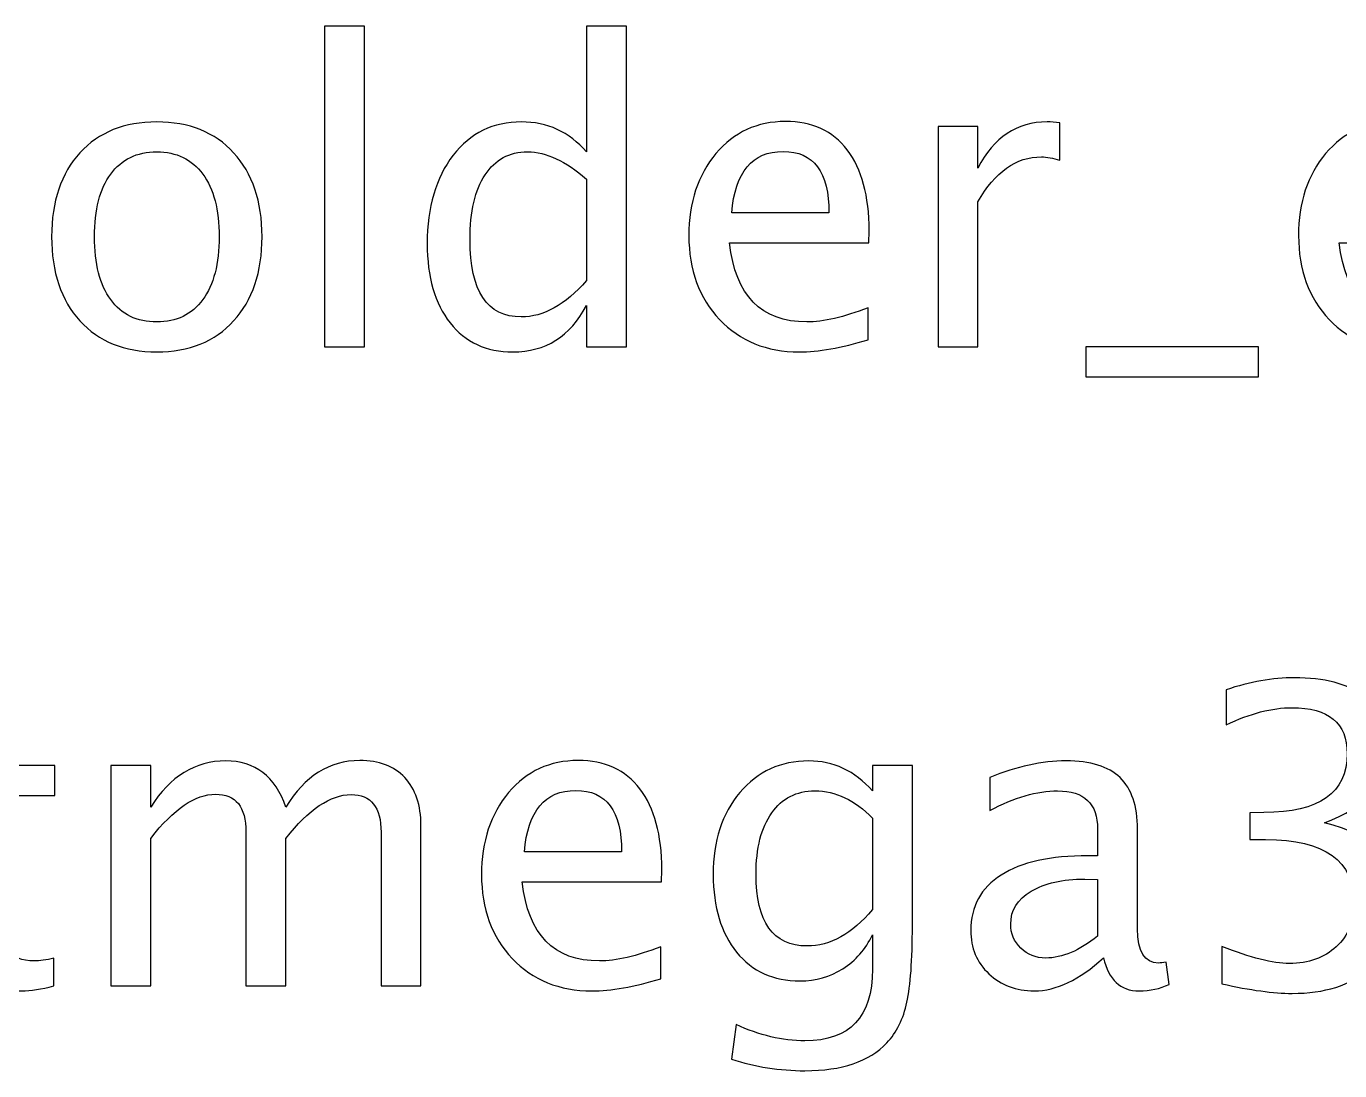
# Model space of a CAD drawing. Header units: centimetres. Extents: x -55 to 43, y -73 to 74.
# Drawn here: x -10.28 to -1.92, y 67.06 to 73.71 of the extents above; entities that cross this region are included whole.
import ezdxf

# ---------------------------------------------------------------- set-up
doc = ezdxf.new("R2010")
doc.units = ezdxf.units.CM
doc.header["$MEASUREMENT"] = 0
doc.layers.add('Layer 1', color=7, linetype='Continuous')

msp = doc.modelspace()

# ---------------------------------------------------------------- linework, layer by layer
at = {"layer": 'Layer 1'}
for points, knots in [([(-8.37822, 71.67044), (-8.37822, 71.67044), (-8.37822, 73.71037), (-8.37822, 73.71037), (-8.37822, 73.71037), (-8.37822, 73.71037), (-8.12422, 73.71037), (-8.12422, 73.71037), (-8.12422, 73.71037), (-8.12422, 73.71037), (-8.12422, 71.67044), (-8.12422, 71.67044), (-8.12422, 71.67044), (-8.12422, 71.67044), (-8.37822, 71.67044), (-8.37822, 71.67044)], [0, 0, 0, 0, 0.2, 0.2, 0.2, 0.2, 0.4, 0.4, 0.4, 0.4, 0.6, 0.6, 0.6, 0.6, 1, 1, 1, 1]), ([(-6.71135, 71.67044), (-6.71135, 71.67044), (-6.71135, 71.9337), (-6.71135, 71.9337), (-6.71135, 71.9337), (-6.81498, 71.73703), (-6.97108, 71.63869), (-7.17966, 71.63869), (-7.17966, 71.63869), (-7.349, 71.63869), (-7.48217, 71.69999), (-7.57918, 71.82302), (-7.57918, 71.82302), (-7.6762, 71.94605), (-7.72471, 72.11406), (-7.72471, 72.32705), (-7.72471, 72.32705), (-7.72471, 72.55988), (-7.66958, 72.74729), (-7.55978, 72.88929), (-7.55978, 72.88929), (-7.44954, 73.03084), (-7.3049, 73.10183), (-7.12542, 73.10183), (-7.12542, 73.10183), (-6.95918, 73.10183), (-6.82071, 73.03833), (-6.71135, 72.91089), (-6.71135, 72.91089), (-6.71135, 72.91089), (-6.71135, 73.71037), (-6.71135, 73.71037), (-6.71135, 73.71037), (-6.71135, 73.71037), (-6.45735, 73.71037), (-6.45735, 73.71037), (-6.45735, 73.71037), (-6.45735, 73.71037), (-6.45735, 71.67044), (-6.45735, 71.67044), (-6.45735, 71.67044), (-6.45735, 71.67044), (-6.71135, 71.67044), (-6.71135, 71.67044)], [0, 0, 0, 0, 0.0833333, 0.0833333, 0.0833333, 0.0833333, 0.1666667, 0.1666667, 0.1666667, 0.1666667, 0.25, 0.25, 0.25, 0.25, 0.3333333, 0.3333333, 0.3333333, 0.3333333, 0.4166667, 0.4166667, 0.4166667, 0.4166667, 0.5, 0.5, 0.5, 0.5, 0.5833333, 0.5833333, 0.5833333, 0.5833333, 0.6666667, 0.6666667, 0.6666667, 0.6666667, 0.75, 0.75, 0.75, 0.75, 0.8333333, 0.8333333, 0.8333333, 0.8333333, 1, 1, 1, 1]), ([(-9.44537, 71.63869), (-9.6513, 71.63869), (-9.81446, 71.70439), (-9.93441, 71.8358), (-9.93441, 71.8358), (-10.05479, 71.96721), (-10.11477, 72.14581), (-10.11477, 72.37114), (-10.11477, 72.37114), (-10.11477, 72.59604), (-10.05479, 72.77419), (-9.93441, 72.90516), (-9.93441, 72.90516), (-9.81446, 73.03613), (-9.6513, 73.10183), (-9.44537, 73.10183), (-9.44537, 73.10183), (-9.23944, 73.10183), (-9.07628, 73.03613), (-8.95633, 72.90516), (-8.95633, 72.90516), (-8.83595, 72.77419), (-8.77598, 72.59604), (-8.77598, 72.37114), (-8.77598, 72.37114), (-8.77598, 72.14581), (-8.83595, 71.96721), (-8.95633, 71.8358), (-8.95633, 71.8358), (-9.07628, 71.70439), (-9.23944, 71.63869), (-9.44537, 71.63869)], [0, 0, 0, 0, 0.1111111, 0.1111111, 0.1111111, 0.1111111, 0.2222222, 0.2222222, 0.2222222, 0.2222222, 0.3333333, 0.3333333, 0.3333333, 0.3333333, 0.4444444, 0.4444444, 0.4444444, 0.4444444, 0.5555556, 0.5555556, 0.5555556, 0.5555556, 0.6666667, 0.6666667, 0.6666667, 0.6666667, 0.7777778, 0.7777778, 0.7777778, 0.7777778, 1, 1, 1, 1]), ([(-4.91924, 71.71542), (-5.0899, 71.66427), (-5.23586, 71.63869), (-5.35757, 71.63869), (-5.35757, 71.63869), (-5.56527, 71.63869), (-5.73416, 71.70748), (-5.86424, 71.84462), (-5.86424, 71.84462), (-5.99433, 71.98177), (-6.0596, 72.15948), (-6.0596, 72.3782), (-6.0596, 72.3782), (-6.0596, 72.59031), (-6.00227, 72.76449), (-5.88718, 72.90075), (-5.88718, 72.90075), (-5.77208, 73.03657), (-5.6248, 73.10448), (-5.44532, 73.10448), (-5.44532, 73.10448), (-5.27555, 73.10448), (-5.14414, 73.04407), (-5.05153, 72.92324), (-5.05153, 72.92324), (-4.95893, 72.80241), (-4.91263, 72.63132), (-4.91263, 72.40951), (-4.91263, 72.40951), (-4.91263, 72.40951), (-4.91395, 72.3319), (-4.91395, 72.3319), (-4.91395, 72.3319), (-4.91395, 72.3319), (-5.8003, 72.3319), (-5.8003, 72.3319), (-5.8003, 72.3319), (-5.76326, 71.99676), (-5.59966, 71.82919), (-5.30994, 71.82919), (-5.30994, 71.82919), (-5.20367, 71.82919), (-5.07358, 71.85918), (-4.91924, 71.91915), (-4.91924, 71.91915), (-4.91924, 71.91915), (-4.91924, 71.71542), (-4.91924, 71.71542)], [0, 0, 0, 0, 0.0769231, 0.0769231, 0.0769231, 0.0769231, 0.1538462, 0.1538462, 0.1538462, 0.1538462, 0.2307692, 0.2307692, 0.2307692, 0.2307692, 0.3076923, 0.3076923, 0.3076923, 0.3076923, 0.3846154, 0.3846154, 0.3846154, 0.3846154, 0.4615385, 0.4615385, 0.4615385, 0.4615385, 0.5384615, 0.5384615, 0.5384615, 0.5384615, 0.6153846, 0.6153846, 0.6153846, 0.6153846, 0.6923077, 0.6923077, 0.6923077, 0.6923077, 0.7692308, 0.7692308, 0.7692308, 0.7692308, 0.8461538, 0.8461538, 0.8461538, 0.8461538, 1, 1, 1, 1]), ([(-4.4743, 71.67044), (-4.4743, 71.67044), (-4.4743, 73.07273), (-4.4743, 73.07273), (-4.4743, 73.07273), (-4.4743, 73.07273), (-4.2203, 73.07273), (-4.2203, 73.07273), (-4.2203, 73.07273), (-4.2203, 73.07273), (-4.2203, 72.80771), (-4.2203, 72.80771), (-4.2203, 72.80771), (-4.11932, 73.00394), (-3.97292, 73.10183), (-3.78065, 73.10183), (-3.78065, 73.10183), (-3.75463, 73.10183), (-3.72729, 73.09963), (-3.69907, 73.09522), (-3.69907, 73.09522), (-3.69907, 73.09522), (-3.69907, 72.85754), (-3.69907, 72.85754), (-3.69907, 72.85754), (-3.74317, 72.87209), (-3.78197, 72.87958), (-3.81549, 72.87958), (-3.81549, 72.87958), (-3.97688, 72.87958), (-4.11182, 72.78433), (-4.2203, 72.59339), (-4.2203, 72.59339), (-4.2203, 72.59339), (-4.2203, 71.67044), (-4.2203, 71.67044), (-4.2203, 71.67044), (-4.2203, 71.67044), (-4.4743, 71.67044), (-4.4743, 71.67044)], [0, 0, 0, 0, 0.0909091, 0.0909091, 0.0909091, 0.0909091, 0.1818182, 0.1818182, 0.1818182, 0.1818182, 0.2727273, 0.2727273, 0.2727273, 0.2727273, 0.3636364, 0.3636364, 0.3636364, 0.3636364, 0.4545455, 0.4545455, 0.4545455, 0.4545455, 0.5454545, 0.5454545, 0.5454545, 0.5454545, 0.6363636, 0.6363636, 0.6363636, 0.6363636, 0.7272727, 0.7272727, 0.7272727, 0.7272727, 0.8181818, 0.8181818, 0.8181818, 0.8181818, 1, 1, 1, 1]), ([(-1.03957, 71.71542), (-1.21023, 71.66427), (-1.35619, 71.63869), (-1.4779, 71.63869), (-1.4779, 71.63869), (-1.6856, 71.63869), (-1.85449, 71.70748), (-1.98457, 71.84462), (-1.98457, 71.84462), (-2.11466, 71.98177), (-2.17993, 72.15948), (-2.17993, 72.3782), (-2.17993, 72.3782), (-2.17993, 72.59031), (-2.1226, 72.76449), (-2.00751, 72.90075), (-2.00751, 72.90075), (-1.89241, 73.03657), (-1.74513, 73.10448), (-1.56565, 73.10448), (-1.56565, 73.10448), (-1.39588, 73.10448), (-1.26447, 73.04407), (-1.17186, 72.92324), (-1.17186, 72.92324), (-1.07926, 72.80241), (-1.03296, 72.63132), (-1.03296, 72.40951), (-1.03296, 72.40951), (-1.03296, 72.40951), (-1.03428, 72.3319), (-1.03428, 72.3319), (-1.03428, 72.3319), (-1.03428, 72.3319), (-1.92063, 72.3319), (-1.92063, 72.3319), (-1.92063, 72.3319), (-1.88359, 71.99676), (-1.71999, 71.82919), (-1.43027, 71.82919), (-1.43027, 71.82919), (-1.324, 71.82919), (-1.19391, 71.85918), (-1.03957, 71.91915), (-1.03957, 71.91915), (-1.03957, 71.91915), (-1.03957, 71.71542), (-1.03957, 71.71542)], [0, 0, 0, 0, 0.0769231, 0.0769231, 0.0769231, 0.0769231, 0.1538462, 0.1538462, 0.1538462, 0.1538462, 0.2307692, 0.2307692, 0.2307692, 0.2307692, 0.3076923, 0.3076923, 0.3076923, 0.3076923, 0.3846154, 0.3846154, 0.3846154, 0.3846154, 0.4615385, 0.4615385, 0.4615385, 0.4615385, 0.5384615, 0.5384615, 0.5384615, 0.5384615, 0.6153846, 0.6153846, 0.6153846, 0.6153846, 0.6923077, 0.6923077, 0.6923077, 0.6923077, 0.7692308, 0.7692308, 0.7692308, 0.7692308, 0.8461538, 0.8461538, 0.8461538, 0.8461538, 1, 1, 1, 1]), ([(-9.44581, 71.82919), (-9.32013, 71.82919), (-9.22224, 71.87637), (-9.15257, 71.97118), (-9.15257, 71.97118), (-9.08333, 72.06555), (-9.0485, 72.19917), (-9.0485, 72.37114), (-9.0485, 72.37114), (-9.0485, 72.54268), (-9.08333, 72.67586), (-9.15257, 72.77022), (-9.15257, 72.77022), (-9.22224, 72.86415), (-9.32013, 72.91133), (-9.44581, 72.91133), (-9.44581, 72.91133), (-9.57193, 72.91133), (-9.66982, 72.86415), (-9.73862, 72.77022), (-9.73862, 72.77022), (-9.80785, 72.67586), (-9.84224, 72.54268), (-9.84224, 72.37114), (-9.84224, 72.37114), (-9.84224, 72.19917), (-9.80785, 72.06555), (-9.73862, 71.97118), (-9.73862, 71.97118), (-9.66982, 71.87637), (-9.57193, 71.82919), (-9.44581, 71.82919)], [0, 0, 0, 0, 0.1111111, 0.1111111, 0.1111111, 0.1111111, 0.2222222, 0.2222222, 0.2222222, 0.2222222, 0.3333333, 0.3333333, 0.3333333, 0.3333333, 0.4444444, 0.4444444, 0.4444444, 0.4444444, 0.5555556, 0.5555556, 0.5555556, 0.5555556, 0.6666667, 0.6666667, 0.6666667, 0.6666667, 0.7777778, 0.7777778, 0.7777778, 0.7777778, 1, 1, 1, 1]), ([(-6.71135, 72.73715), (-6.8432, 72.85313), (-6.968, 72.91133), (-7.08618, 72.91133), (-7.08618, 72.91133), (-7.20259, 72.91133), (-7.29255, 72.86283), (-7.35649, 72.76537), (-7.35649, 72.76537), (-7.42043, 72.66836), (-7.45218, 72.53078), (-7.45218, 72.35262), (-7.45218, 72.35262), (-7.45218, 72.02498), (-7.34371, 71.86094), (-7.12631, 71.86094), (-7.12631, 71.86094), (-6.9852, 71.86094), (-6.84673, 71.93811), (-6.71135, 72.09201), (-6.71135, 72.09201), (-6.71135, 72.09201), (-6.71135, 72.73715), (-6.71135, 72.73715)], [0, 0, 0, 0, 0.1428571, 0.1428571, 0.1428571, 0.1428571, 0.2857143, 0.2857143, 0.2857143, 0.2857143, 0.4285714, 0.4285714, 0.4285714, 0.4285714, 0.5714286, 0.5714286, 0.5714286, 0.5714286, 0.7142857, 0.7142857, 0.7142857, 0.7142857, 1, 1, 1, 1]), ([(-5.78707, 72.5224), (-5.78707, 72.5224), (-5.16795, 72.5224), (-5.16795, 72.5224), (-5.16795, 72.5224), (-5.16795, 72.78345), (-5.26541, 72.91398), (-5.45987, 72.91398), (-5.45987, 72.91398), (-5.65567, 72.91398), (-5.76459, 72.78345), (-5.78707, 72.5224)], [0, 0, 0, 0, 0.25, 0.25, 0.25, 0.25, 0.5, 0.5, 0.5, 0.5, 1, 1, 1, 1]), ([(-3.53459, 71.47994), (-3.53459, 71.47994), (-3.53459, 71.67044), (-3.53459, 71.67044), (-3.53459, 71.67044), (-3.53459, 71.67044), (-2.43392, 71.67044), (-2.43392, 71.67044), (-2.43392, 71.67044), (-2.43392, 71.67044), (-2.43392, 71.47994), (-2.43392, 71.47994), (-2.43392, 71.47994), (-2.43392, 71.47994), (-3.53459, 71.47994), (-3.53459, 71.47994)], [0, 0, 0, 0, 0.2, 0.2, 0.2, 0.2, 0.4, 0.4, 0.4, 0.4, 0.6, 0.6, 0.6, 0.6, 1, 1, 1, 1]), ([(-2.66719, 67.61791), (-2.66719, 67.61791), (-2.66719, 67.85603), (-2.66719, 67.85603), (-2.66719, 67.85603), (-2.48551, 67.78371), (-2.34307, 67.74755), (-2.23856, 67.74755), (-2.23856, 67.74755), (-2.11553, 67.74755), (-2.01631, 67.78283), (-1.94002, 67.85383), (-1.94002, 67.85383), (-1.86373, 67.92483), (-1.82581, 68.01743), (-1.82581, 68.1312), (-1.82581, 68.1312), (-1.82581, 68.40107), (-2.01367, 68.53601), (-2.38937, 68.53601), (-2.38937, 68.53601), (-2.38937, 68.53601), (-2.48991, 68.53601), (-2.48991, 68.53601), (-2.48991, 68.53601), (-2.48991, 68.53601), (-2.48991, 68.70667), (-2.48991, 68.70667), (-2.48991, 68.70667), (-2.48991, 68.70667), (-2.40084, 68.70799), (-2.40084, 68.70799), (-2.40084, 68.70799), (-2.04762, 68.70799), (-1.87079, 68.83235), (-1.87079, 69.08149), (-1.87079, 69.08149), (-1.87079, 69.27684), (-1.98809, 69.37474), (-2.22224, 69.37474), (-2.22224, 69.37474), (-2.34792, 69.37474), (-2.48727, 69.33858), (-2.64073, 69.26626), (-2.64073, 69.26626), (-2.64073, 69.26626), (-2.64073, 69.48851), (-2.64073, 69.48851), (-2.64073, 69.48851), (-2.49036, 69.53966), (-2.34528, 69.56524), (-2.20593, 69.56524), (-2.20593, 69.56524), (-2.01631, 69.56524), (-1.87035, 69.52732), (-1.76893, 69.45147), (-1.76893, 69.45147), (-1.6675, 69.37606), (-1.61679, 69.26626), (-1.61679, 69.1225), (-1.61679, 69.1225), (-1.61679, 68.89805), (-1.74952, 68.73798), (-2.01543, 68.64273), (-2.01543, 68.64273), (-1.70719, 68.57085), (-1.55329, 68.40196), (-1.55329, 68.13517), (-1.55329, 68.13517), (-1.55329, 67.95525), (-1.61282, 67.8137), (-1.73144, 67.71095), (-1.73144, 67.71095), (-1.85006, 67.60821), (-2.01322, 67.55706), (-2.22048, 67.55706), (-2.22048, 67.55706), (-2.33866, 67.55706), (-2.48727, 67.57734), (-2.66719, 67.61791)], [0, 0, 0, 0, 0.047619, 0.047619, 0.047619, 0.047619, 0.0952381, 0.0952381, 0.0952381, 0.0952381, 0.1428571, 0.1428571, 0.1428571, 0.1428571, 0.1904762, 0.1904762, 0.1904762, 0.1904762, 0.2380952, 0.2380952, 0.2380952, 0.2380952, 0.2857143, 0.2857143, 0.2857143, 0.2857143, 0.3333333, 0.3333333, 0.3333333, 0.3333333, 0.3809524, 0.3809524, 0.3809524, 0.3809524, 0.4285714, 0.4285714, 0.4285714, 0.4285714, 0.4761905, 0.4761905, 0.4761905, 0.4761905, 0.5238095, 0.5238095, 0.5238095, 0.5238095, 0.5714286, 0.5714286, 0.5714286, 0.5714286, 0.6190476, 0.6190476, 0.6190476, 0.6190476, 0.6666667, 0.6666667, 0.6666667, 0.6666667, 0.7142857, 0.7142857, 0.7142857, 0.7142857, 0.7619048, 0.7619048, 0.7619048, 0.7619048, 0.8095238, 0.8095238, 0.8095238, 0.8095238, 0.8571429, 0.8571429, 0.8571429, 0.8571429, 0.9047619, 0.9047619, 0.9047619, 0.9047619, 1, 1, 1, 1]), ([(-10.10064, 67.60512), (-10.17913, 67.58351), (-10.24748, 67.57293), (-10.30525, 67.57293), (-10.30525, 67.57293), (-10.4349, 67.57293), (-10.53588, 67.60997), (-10.6082, 67.68405), (-10.6082, 67.68405), (-10.68096, 67.75814), (-10.71712, 67.86088), (-10.71712, 67.99274), (-10.71712, 67.99274), (-10.71712, 67.99274), (-10.71712, 68.81647), (-10.71712, 68.81647), (-10.71712, 68.81647), (-10.71712, 68.81647), (-10.89262, 68.81647), (-10.89262, 68.81647), (-10.89262, 68.81647), (-10.89262, 68.81647), (-10.89262, 69.00697), (-10.89262, 69.00697), (-10.89262, 69.00697), (-10.89262, 69.00697), (-10.71712, 69.00697), (-10.71712, 69.00697), (-10.71712, 69.00697), (-10.71712, 69.00697), (-10.71712, 69.26053), (-10.71712, 69.26053), (-10.71712, 69.26053), (-10.71712, 69.26053), (-10.46312, 69.28478), (-10.46312, 69.28478), (-10.46312, 69.28478), (-10.46312, 69.28478), (-10.46312, 69.00697), (-10.46312, 69.00697), (-10.46312, 69.00697), (-10.46312, 69.00697), (-10.09535, 69.00697), (-10.09535, 69.00697), (-10.09535, 69.00697), (-10.09535, 69.00697), (-10.09535, 68.81647), (-10.09535, 68.81647), (-10.09535, 68.81647), (-10.09535, 68.81647), (-10.46312, 68.81647), (-10.46312, 68.81647), (-10.46312, 68.81647), (-10.46312, 68.81647), (-10.46312, 68.0386), (-10.46312, 68.0386), (-10.46312, 68.0386), (-10.46312, 67.85515), (-10.3833, 67.76343), (-10.22411, 67.76343), (-10.22411, 67.76343), (-10.19016, 67.76343), (-10.14915, 67.76916), (-10.10064, 67.78019), (-10.10064, 67.78019), (-10.10064, 67.78019), (-10.10064, 67.60512), (-10.10064, 67.60512)], [0, 0, 0, 0, 0.0555556, 0.0555556, 0.0555556, 0.0555556, 0.1111111, 0.1111111, 0.1111111, 0.1111111, 0.1666667, 0.1666667, 0.1666667, 0.1666667, 0.2222222, 0.2222222, 0.2222222, 0.2222222, 0.2777778, 0.2777778, 0.2777778, 0.2777778, 0.3333333, 0.3333333, 0.3333333, 0.3333333, 0.3888889, 0.3888889, 0.3888889, 0.3888889, 0.4444444, 0.4444444, 0.4444444, 0.4444444, 0.5, 0.5, 0.5, 0.5, 0.5555556, 0.5555556, 0.5555556, 0.5555556, 0.6111111, 0.6111111, 0.6111111, 0.6111111, 0.6666667, 0.6666667, 0.6666667, 0.6666667, 0.7222222, 0.7222222, 0.7222222, 0.7222222, 0.7777778, 0.7777778, 0.7777778, 0.7777778, 0.8333333, 0.8333333, 0.8333333, 0.8333333, 0.8888889, 0.8888889, 0.8888889, 0.8888889, 1, 1, 1, 1]), ([(-9.73816, 67.60468), (-9.73816, 67.60468), (-9.73816, 69.00697), (-9.73816, 69.00697), (-9.73816, 69.00697), (-9.73816, 69.00697), (-9.48416, 69.00697), (-9.48416, 69.00697), (-9.48416, 69.00697), (-9.48416, 69.00697), (-9.48416, 68.74195), (-9.48416, 68.74195), (-9.48416, 68.74195), (-9.36025, 68.93818), (-9.2015, 69.03607), (-9.00703, 69.03607), (-9.00703, 69.03607), (-8.81962, 69.03607), (-8.69218, 68.93818), (-8.62427, 68.74195), (-8.62427, 68.74195), (-8.50388, 68.93994), (-8.34689, 69.03872), (-8.15419, 69.03872), (-8.15419, 69.03872), (-8.03116, 69.03872), (-7.93547, 69.00256), (-7.86712, 68.9298), (-7.86712, 68.9298), (-7.79877, 68.85704), (-7.76437, 68.75518), (-7.76437, 68.62421), (-7.76437, 68.62421), (-7.76437, 68.62421), (-7.76437, 67.60468), (-7.76437, 67.60468), (-7.76437, 67.60468), (-7.76437, 67.60468), (-8.01837, 67.60468), (-8.01837, 67.60468), (-8.01837, 67.60468), (-8.01837, 67.60468), (-8.01837, 68.58231), (-8.01837, 68.58231), (-8.01837, 68.58231), (-8.01837, 68.74195), (-8.08187, 68.82176), (-8.20887, 68.82176), (-8.20887, 68.82176), (-8.34072, 68.82176), (-8.47919, 68.72872), (-8.62427, 68.54219), (-8.62427, 68.54219), (-8.62427, 68.54219), (-8.62427, 67.60468), (-8.62427, 67.60468), (-8.62427, 67.60468), (-8.62427, 67.60468), (-8.87827, 67.60468), (-8.87827, 67.60468), (-8.87827, 67.60468), (-8.87827, 67.60468), (-8.87827, 68.5832), (-8.87827, 68.5832), (-8.87827, 68.5832), (-8.87827, 68.74415), (-8.94265, 68.82441), (-9.07185, 68.82441), (-9.07185, 68.82441), (-9.20017, 68.82441), (-9.33776, 68.73092), (-9.48416, 68.54351), (-9.48416, 68.54351), (-9.48416, 68.54351), (-9.48416, 67.60468), (-9.48416, 67.60468), (-9.48416, 67.60468), (-9.48416, 67.60468), (-9.73816, 67.60468), (-9.73816, 67.60468)], [0, 0, 0, 0, 0.047619, 0.047619, 0.047619, 0.047619, 0.0952381, 0.0952381, 0.0952381, 0.0952381, 0.1428571, 0.1428571, 0.1428571, 0.1428571, 0.1904762, 0.1904762, 0.1904762, 0.1904762, 0.2380952, 0.2380952, 0.2380952, 0.2380952, 0.2857143, 0.2857143, 0.2857143, 0.2857143, 0.3333333, 0.3333333, 0.3333333, 0.3333333, 0.3809524, 0.3809524, 0.3809524, 0.3809524, 0.4285714, 0.4285714, 0.4285714, 0.4285714, 0.4761905, 0.4761905, 0.4761905, 0.4761905, 0.5238095, 0.5238095, 0.5238095, 0.5238095, 0.5714286, 0.5714286, 0.5714286, 0.5714286, 0.6190476, 0.6190476, 0.6190476, 0.6190476, 0.6666667, 0.6666667, 0.6666667, 0.6666667, 0.7142857, 0.7142857, 0.7142857, 0.7142857, 0.7619048, 0.7619048, 0.7619048, 0.7619048, 0.8095238, 0.8095238, 0.8095238, 0.8095238, 0.8571429, 0.8571429, 0.8571429, 0.8571429, 0.9047619, 0.9047619, 0.9047619, 0.9047619, 1, 1, 1, 1]), ([(-6.23861, 67.64966), (-6.40927, 67.59851), (-6.55523, 67.57293), (-6.67694, 67.57293), (-6.67694, 67.57293), (-6.88464, 67.57293), (-7.05353, 67.64172), (-7.18361, 67.77886), (-7.18361, 67.77886), (-7.3137, 67.91601), (-7.37897, 68.09372), (-7.37897, 68.31244), (-7.37897, 68.31244), (-7.37897, 68.52455), (-7.32164, 68.69873), (-7.20655, 68.83499), (-7.20655, 68.83499), (-7.09145, 68.97081), (-6.94417, 69.03872), (-6.76469, 69.03872), (-6.76469, 69.03872), (-6.59492, 69.03872), (-6.46351, 68.97831), (-6.3709, 68.85748), (-6.3709, 68.85748), (-6.2783, 68.73665), (-6.232, 68.56556), (-6.232, 68.34375), (-6.232, 68.34375), (-6.232, 68.34375), (-6.23332, 68.26614), (-6.23332, 68.26614), (-6.23332, 68.26614), (-6.23332, 68.26614), (-7.11967, 68.26614), (-7.11967, 68.26614), (-7.11967, 68.26614), (-7.08263, 67.931), (-6.91903, 67.76343), (-6.62931, 67.76343), (-6.62931, 67.76343), (-6.52304, 67.76343), (-6.39295, 67.79342), (-6.23861, 67.85339), (-6.23861, 67.85339), (-6.23861, 67.85339), (-6.23861, 67.64966), (-6.23861, 67.64966)], [0, 0, 0, 0, 0.0769231, 0.0769231, 0.0769231, 0.0769231, 0.1538462, 0.1538462, 0.1538462, 0.1538462, 0.2307692, 0.2307692, 0.2307692, 0.2307692, 0.3076923, 0.3076923, 0.3076923, 0.3076923, 0.3846154, 0.3846154, 0.3846154, 0.3846154, 0.4615385, 0.4615385, 0.4615385, 0.4615385, 0.5384615, 0.5384615, 0.5384615, 0.5384615, 0.6153846, 0.6153846, 0.6153846, 0.6153846, 0.6923077, 0.6923077, 0.6923077, 0.6923077, 0.7692308, 0.7692308, 0.7692308, 0.7692308, 0.8461538, 0.8461538, 0.8461538, 0.8461538, 1, 1, 1, 1]), ([(-5.78838, 67.13901), (-5.78838, 67.13901), (-5.75839, 67.35862), (-5.75839, 67.35862), (-5.75839, 67.35862), (-5.61111, 67.28983), (-5.46515, 67.25543), (-5.32095, 67.25543), (-5.32095, 67.25543), (-5.03476, 67.25543), (-4.89144, 67.40712), (-4.89144, 67.71007), (-4.89144, 67.71007), (-4.89144, 67.71007), (-4.89144, 67.93056), (-4.89144, 67.93056), (-4.89144, 67.93056), (-4.93554, 67.83751), (-4.99816, 67.76563), (-5.07974, 67.71404), (-5.07974, 67.71404), (-5.16132, 67.66245), (-5.25216, 67.63643), (-5.35226, 67.63643), (-5.35226, 67.63643), (-5.52203, 67.63643), (-5.65653, 67.69728), (-5.75575, 67.81899), (-5.75575, 67.81899), (-5.85497, 67.9407), (-5.9048, 68.10562), (-5.9048, 68.31376), (-5.9048, 68.31376), (-5.9048, 68.52675), (-5.84835, 68.70049), (-5.73546, 68.83499), (-5.73546, 68.83499), (-5.62213, 68.96905), (-5.47617, 69.03607), (-5.2967, 69.03607), (-5.2967, 69.03607), (-5.13971, 69.03607), (-5.00433, 68.97257), (-4.89144, 68.84513), (-4.89144, 68.84513), (-4.89144, 68.84513), (-4.89144, 69.00697), (-4.89144, 69.00697), (-4.89144, 69.00697), (-4.89144, 69.00697), (-4.63744, 69.00697), (-4.63744, 69.00697), (-4.63744, 69.00697), (-4.63744, 69.00697), (-4.63744, 67.98744), (-4.63744, 67.98744), (-4.63744, 67.98744), (-4.63744, 67.76828), (-4.64891, 67.606), (-4.67184, 67.50061), (-4.67184, 67.50061), (-4.69433, 67.39522), (-4.73754, 67.30879), (-4.80016, 67.24176), (-4.80016, 67.24176), (-4.91129, 67.12402), (-5.08503, 67.06493), (-5.32095, 67.06493), (-5.32095, 67.06493), (-5.48279, 67.06493), (-5.63845, 67.08963), (-5.78838, 67.13901)], [0, 0, 0, 0, 0.0526316, 0.0526316, 0.0526316, 0.0526316, 0.1052632, 0.1052632, 0.1052632, 0.1052632, 0.1578947, 0.1578947, 0.1578947, 0.1578947, 0.2105263, 0.2105263, 0.2105263, 0.2105263, 0.2631579, 0.2631579, 0.2631579, 0.2631579, 0.3157895, 0.3157895, 0.3157895, 0.3157895, 0.3684211, 0.3684211, 0.3684211, 0.3684211, 0.4210526, 0.4210526, 0.4210526, 0.4210526, 0.4736842, 0.4736842, 0.4736842, 0.4736842, 0.5263158, 0.5263158, 0.5263158, 0.5263158, 0.5789474, 0.5789474, 0.5789474, 0.5789474, 0.6315789, 0.6315789, 0.6315789, 0.6315789, 0.6842105, 0.6842105, 0.6842105, 0.6842105, 0.7368421, 0.7368421, 0.7368421, 0.7368421, 0.7894737, 0.7894737, 0.7894737, 0.7894737, 0.8421053, 0.8421053, 0.8421053, 0.8421053, 0.8947368, 0.8947368, 0.8947368, 0.8947368, 1, 1, 1, 1]), ([(-3.42125, 67.78327), (-3.57382, 67.64304), (-3.72067, 67.57293), (-3.86178, 67.57293), (-3.86178, 67.57293), (-3.97775, 67.57293), (-4.07433, 67.60909), (-4.15061, 67.68185), (-4.15061, 67.68185), (-4.22734, 67.75461), (-4.26571, 67.84633), (-4.26571, 67.95702), (-4.26571, 67.95702), (-4.26571, 68.11003), (-4.20133, 68.22777), (-4.07256, 68.30979), (-4.07256, 68.30979), (-3.9438, 68.39181), (-3.75903, 68.43282), (-3.51826, 68.43282), (-3.51826, 68.43282), (-3.51826, 68.43282), (-3.45873, 68.43282), (-3.45873, 68.43282), (-3.45873, 68.43282), (-3.45873, 68.43282), (-3.45873, 68.60172), (-3.45873, 68.60172), (-3.45873, 68.60172), (-3.45873, 68.76444), (-3.5434, 68.84557), (-3.71317, 68.84557), (-3.71317, 68.84557), (-3.84458, 68.84557), (-3.98834, 68.80412), (-4.144, 68.72122), (-4.144, 68.72122), (-4.144, 68.72122), (-4.144, 68.93024), (-4.144, 68.93024), (-4.144, 68.93024), (-3.9729, 69.0008), (-3.81151, 69.03607), (-3.66025, 69.03607), (-3.66025, 69.03607), (-3.50459, 69.03607), (-3.3895, 69.0008), (-3.31586, 68.9298), (-3.31586, 68.9298), (-3.24177, 68.8588), (-3.20473, 68.74944), (-3.20473, 68.60172), (-3.20473, 68.60172), (-3.20473, 68.60172), (-3.20473, 67.96804), (-3.20473, 67.96804), (-3.20473, 67.96804), (-3.20473, 67.82296), (-3.16019, 67.7502), (-3.07068, 67.7502), (-3.07068, 67.7502), (-3.05965, 67.7502), (-3.04334, 67.75196), (-3.02173, 67.75549), (-3.02173, 67.75549), (-3.02173, 67.75549), (-3.00365, 67.61438), (-3.00365, 67.61438), (-3.00365, 67.61438), (-3.06141, 67.5866), (-3.12491, 67.57293), (-3.19459, 67.57293), (-3.19459, 67.57293), (-3.31321, 67.57293), (-3.38862, 67.64304), (-3.42125, 67.78327)], [0, 0, 0, 0, 0.05, 0.05, 0.05, 0.05, 0.1, 0.1, 0.1, 0.1, 0.15, 0.15, 0.15, 0.15, 0.2, 0.2, 0.2, 0.2, 0.25, 0.25, 0.25, 0.25, 0.3, 0.3, 0.3, 0.3, 0.35, 0.35, 0.35, 0.35, 0.4, 0.4, 0.4, 0.4, 0.45, 0.45, 0.45, 0.45, 0.5, 0.5, 0.5, 0.5, 0.55, 0.55, 0.55, 0.55, 0.6, 0.6, 0.6, 0.6, 0.65, 0.65, 0.65, 0.65, 0.7, 0.7, 0.7, 0.7, 0.75, 0.75, 0.75, 0.75, 0.8, 0.8, 0.8, 0.8, 0.85, 0.85, 0.85, 0.85, 0.9, 0.9, 0.9, 0.9, 1, 1, 1, 1]), ([(-7.10644, 68.45664), (-7.10644, 68.45664), (-6.48732, 68.45664), (-6.48732, 68.45664), (-6.48732, 68.45664), (-6.48732, 68.71769), (-6.58478, 68.84822), (-6.77924, 68.84822), (-6.77924, 68.84822), (-6.97504, 68.84822), (-7.08396, 68.71769), (-7.10644, 68.45664)], [0, 0, 0, 0, 0.25, 0.25, 0.25, 0.25, 0.5, 0.5, 0.5, 0.5, 1, 1, 1, 1]), ([(-4.89144, 68.08975), (-4.89144, 68.08975), (-4.89144, 68.67139), (-4.89144, 68.67139), (-4.89144, 68.67139), (-5.00345, 68.78737), (-5.1256, 68.84557), (-5.25745, 68.84557), (-5.25745, 68.84557), (-5.37475, 68.84557), (-5.46647, 68.79883), (-5.53262, 68.7049), (-5.53262, 68.7049), (-5.5992, 68.61142), (-5.63227, 68.48133), (-5.63227, 68.31553), (-5.63227, 68.31553), (-5.63227, 68.01081), (-5.52424, 67.85868), (-5.30772, 67.85868), (-5.30772, 67.85868), (-5.16044, 67.85868), (-5.02153, 67.93585), (-4.89144, 68.08975)], [0, 0, 0, 0, 0.1428571, 0.1428571, 0.1428571, 0.1428571, 0.2857143, 0.2857143, 0.2857143, 0.2857143, 0.4285714, 0.4285714, 0.4285714, 0.4285714, 0.5714286, 0.5714286, 0.5714286, 0.5714286, 0.7142857, 0.7142857, 0.7142857, 0.7142857, 1, 1, 1, 1]), ([(-3.45873, 67.92174), (-3.45873, 67.92174), (-3.45873, 68.28201), (-3.45873, 68.28201), (-3.45873, 68.28201), (-3.45873, 68.28201), (-3.54031, 68.28466), (-3.54031, 68.28466), (-3.54031, 68.28466), (-3.68142, 68.28466), (-3.79519, 68.25864), (-3.88206, 68.20661), (-3.88206, 68.20661), (-3.96849, 68.15413), (-4.01171, 68.0849), (-4.01171, 67.99847), (-4.01171, 67.99847), (-4.01171, 67.93805), (-3.9901, 67.8869), (-3.94733, 67.84501), (-3.94733, 67.84501), (-3.90411, 67.80312), (-3.85164, 67.78195), (-3.78946, 67.78195), (-3.78946, 67.78195), (-3.68363, 67.78195), (-3.57338, 67.82869), (-3.45873, 67.92174)], [0, 0, 0, 0, 0.125, 0.125, 0.125, 0.125, 0.25, 0.25, 0.25, 0.25, 0.375, 0.375, 0.375, 0.375, 0.5, 0.5, 0.5, 0.5, 0.625, 0.625, 0.625, 0.625, 0.75, 0.75, 0.75, 0.75, 1, 1, 1, 1])]:
    msp.add_open_spline(points, degree=3, knots=knots, dxfattribs=at)

doc.saveas('drawing.dxf')
